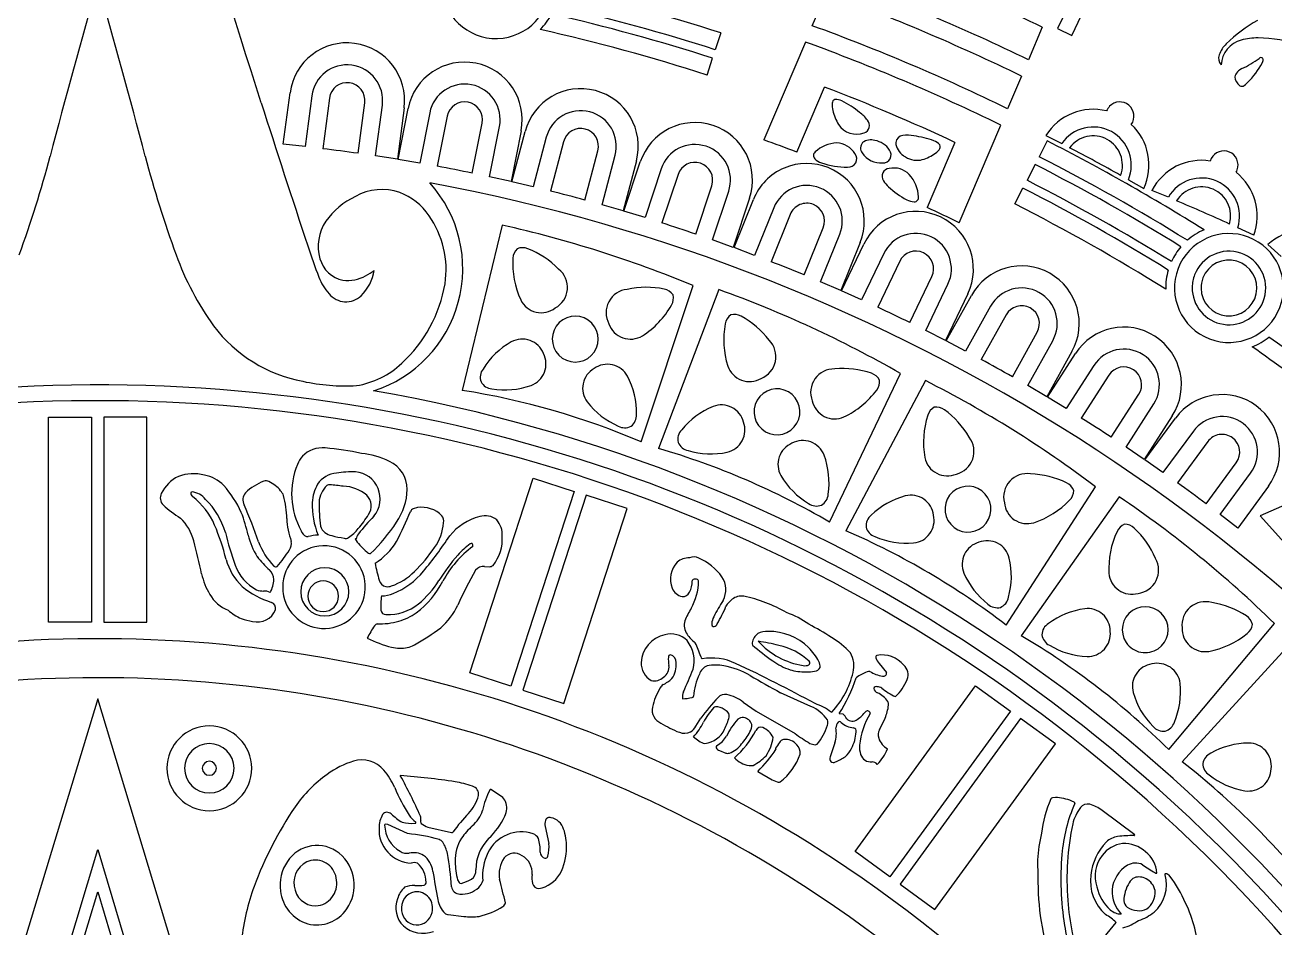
# Model space of a CAD drawing. Header units: metres. Extents: x 0.3 to 22.9, y 0.3 to 22.9.
# Drawn here: x 11.331 to 15.749, y 15.304 to 18.495 of the extents above; entities that cross this region are included whole.
import ezdxf

# ---------------------------------------------------------------- set-up
doc = ezdxf.new("R2010")
doc.units = ezdxf.units.M

msp = doc.modelspace()

# ---------------------------------------------------------------- linework, layer by layer
for p, q in [((14.113292, 18.492097), (14.162263, 18.607304)), ((15.03658, 18.600711), (14.980375, 18.482412)), ((15.030532, 18.457103), (15.08731, 18.576608)), ((14.926069, 18.486869), (14.877099, 18.371664)), ((14.980375, 18.482412), (15.030532, 18.457103)), ((13.789663, 18.466797), (13.770676, 18.407228)), ((14.088802, 18.434484), (13.941878, 18.088839)), ((13.742198, 18.31788), (13.761191, 18.37747)), ((14.852611, 18.314056), (14.80364, 18.19885)), ((12.243457, 18.073165), (12.267446, 18.254731)), ((14.059174, 18.045229), (14.157049, 18.275485)), ((12.344521, 18.244547), (12.320775, 18.064815)), ((12.40684, 18.236314), (12.383219, 18.05753)), ((12.507867, 18.041148), (12.531477, 18.219846)), ((12.570072, 18.032051), (12.593796, 18.211612)), ((12.670872, 18.201429), (12.646897, 18.019966)), ((12.649583, 18.019623), (12.684926, 18.199324)), ((12.76121, 18.184321), (12.726224, 18.006435)), ((12.822889, 18.172191), (12.788088, 17.995243)), ((12.911462, 17.971066), (12.946246, 18.14793)), ((12.972973, 17.958082), (13.007925, 18.135799)), ((13.084209, 18.120796), (13.048887, 17.941196)), ((13.051547, 17.940686), (13.098103, 18.117813)), ((14.632222, 17.79558), (14.779151, 18.141237)), ((12.320775, 18.064815), (12.243457, 18.073165)), ((13.173295, 18.09805), (13.127209, 17.922711)), ((13.23409, 18.08207), (13.188247, 17.907657)), ((14.617276, 18.079973), (14.519403, 17.849723)), ((14.943378, 18.085024), (14.914933, 18.029328)), ((14.939044, 18.104106), (14.994938, 18.0754)), ((12.646897, 18.019966), (12.570072, 18.032051)), ((13.30986, 17.875781), (13.355681, 18.050112)), ((13.370434, 17.85896), (13.416476, 18.034132)), ((12.726224, 18.006435), (12.649583, 18.019623)), ((13.491668, 18.014369), (13.445138, 17.837341)), ((13.447761, 17.836665), (13.505347, 18.010519)), ((13.579149, 17.986074), (13.522144, 17.813975)), ((14.900699, 18.001457), (14.872262, 17.945777)), ((13.048887, 17.941196), (12.972973, 17.958082)), ((13.127209, 17.922711), (13.051547, 17.940686)), ((13.638821, 17.966308), (13.582117, 17.795117)), ((15.230497, 17.94773), (15.285041, 17.916521)), ((13.701489, 17.755669), (13.758165, 17.926778)), ((13.760887, 17.735077), (13.817837, 17.907013)), ((14.829609, 17.862263), (14.858056, 17.917962)), ((15.371803, 17.885692), (15.313698, 17.909625)), ((13.445138, 17.837341), (13.370434, 17.85896)), ((13.89164, 17.882567), (13.834086, 17.70881)), ((13.836661, 17.707971), (13.90505, 17.877866)), ((13.977172, 17.848835), (13.909473, 17.680654)), ((13.522144, 17.813975), (13.447761, 17.836665)), ((14.035485, 17.825361), (13.968144, 17.658069)), ((13.017303, 17.787203), (12.876276, 17.203529)), ((14.084802, 17.611203), (14.152111, 17.778415)), ((15.674082, 17.751432), (15.617125, 17.777967)), ((13.834086, 17.70881), (13.760887, 17.735077)), ((14.142791, 17.586922), (14.210425, 17.754942)), ((14.282546, 17.725911), (14.214196, 17.556111)), ((14.216713, 17.555111), (14.295635, 17.720377)), ((15.723679, 17.718459), (15.770188, 17.676208)), ((13.909473, 17.680654), (13.836661, 17.707971)), ((14.365792, 17.686874), (14.287667, 17.523277)), ((14.422516, 17.659786), (14.344803, 17.497052)), ((14.214196, 17.556111), (14.142791, 17.586922)), ((14.458289, 17.442953), (14.535964, 17.605609)), ((13.508696, 17.021364), (13.692016, 17.573521)), ((13.782633, 17.559602), (13.569564, 16.998206)), ((14.287667, 17.523277), (14.216713, 17.555111)), ((14.514638, 17.41508), (14.592689, 17.578521)), ((14.662845, 17.545018), (14.583968, 17.379845)), ((17.580829, 17.583129), (15.696012, 16.759983)), ((14.586418, 17.378689), (14.675561, 17.538674)), ((14.743475, 17.500832), (14.655232, 17.342463)), ((14.798387, 17.470235), (14.710609, 17.312702)), ((14.583968, 17.379845), (14.514638, 17.41508)), ((14.820474, 17.251584), (14.908209, 17.409042)), ((14.655232, 17.342463), (14.586418, 17.378689)), ((14.874962, 17.220227), (14.963121, 17.378446)), ((15.031035, 17.340604), (14.941942, 17.180709)), ((14.944315, 17.179402), (15.043327, 17.333473)), ((15.108732, 17.291442), (15.010719, 17.138926)), ((14.174166, 16.738213), (14.425244, 17.263041)), ((14.513402, 17.237874), (14.231652, 16.707609)), ((15.161614, 17.257458), (15.064118, 17.105747)), ((14.941942, 17.180709), (14.874962, 17.220227)), ((15.169928, 17.037851), (15.267377, 17.189489)), ((15.010719, 17.138926), (14.944315, 17.179402)), ((15.22234, 17.003135), (15.320259, 17.155505)), ((11.413309, 16.384331), (11.413309, 17.108719)), ((11.413309, 17.108719), (11.565316, 17.108719)), ((11.565316, 17.108719), (11.565316, 16.384331)), ((11.761989, 17.108719), (11.609983, 17.108719)), ((11.609983, 17.108719), (11.609983, 16.384331)), ((11.761989, 16.384331), (11.761989, 17.108719)), ((15.385664, 17.113474), (15.286707, 16.959489)), ((15.288992, 16.958035), (15.397484, 17.105586)), ((15.46012, 17.05953), (15.352723, 16.91347)), ((15.510763, 17.022293), (15.403934, 16.877003)), ((15.286707, 16.959489), (15.22234, 17.003135)), ((15.352723, 16.91347), (15.288992, 16.958035)), ((15.505272, 16.802597), (15.612051, 16.947817)), ((12.903188, 16.204692), (13.127036, 16.893626)), ((13.127036, 16.893626), (13.271603, 16.846653)), ((15.555401, 16.764659), (15.662694, 16.91058)), ((13.271603, 16.846653), (13.047755, 16.157719)), ((13.314084, 16.83285), (13.090236, 16.143917)), ((13.458651, 16.785878), (13.314084, 16.83285)), ((14.7989, 16.373891), (15.113777, 16.863111)), ((15.72533, 16.864525), (15.6169, 16.717057)), ((12.717822, 16.789708), (12.702772, 16.785056)), ((15.198085, 16.827094), (14.852097, 16.336323)), ((13.234802, 16.096944), (13.458651, 16.785878)), ((15.6169, 16.717057), (15.555401, 16.764659)), ((15.696012, 16.759983), (15.954166, 16.473605)), ((12.325165, 16.687513), (12.331288, 16.686977)), ((12.498261, 16.677892), (12.501062, 16.67251)), ((12.955066, 16.580553), (12.972239, 16.580398)), ((11.565316, 16.384331), (11.413309, 16.384331)), ((11.609983, 16.384331), (11.761989, 16.384331)), ((15.373046, 15.934141), (15.746756, 16.380039)), ((15.825885, 16.333739), (15.421115, 15.890202)), ((14.349866, 16.238092), (14.375917, 16.206693)), ((13.047755, 16.157719), (12.903188, 16.204692)), ((13.090236, 16.143917), (13.234802, 16.096944)), ((14.108653, 16.086207), (14.001072, 16.13497)), ((14.264636, 15.573447), (14.69042, 16.159489)), ((14.69042, 16.159489), (14.813396, 16.070142)), ((11.587649, 16.113635), (10.868447, 13.737942)), ((12.306852, 13.737942), (11.587649, 16.113635)), ((13.869187, 16.101564), (13.915368, 16.069469)), ((13.70162, 16.016995), (13.719419, 16.045023)), ((13.915368, 16.069469), (14.052261, 15.990774)), ((14.180128, 16.066745), (14.183339, 16.06762)), ((14.208264, 16.061175), (14.221098, 16.060064)), ((14.350694, 16.00393), (14.370744, 16.045279)), ((14.813396, 16.070142), (14.387611, 15.4841)), ((14.849532, 16.043887), (14.423748, 15.457845)), ((14.972508, 15.95454), (14.849532, 16.043887)), ((13.693271, 15.979558), (13.712539, 15.964747)), ((14.12337, 15.951378), (14.130501, 15.953073)), ((14.193383, 15.958372), (14.176243, 15.907839)), ((14.546723, 15.368498), (14.972508, 15.95454)), ((13.785484, 15.930516), (13.807331, 15.921723)), ((13.889812, 15.877423), (13.904483, 15.878275)), ((14.342355, 15.881885), (14.343983, 15.881973)), ((13.920472, 15.856362), (13.972039, 15.827219)), ((13.972039, 15.827219), (13.989653, 15.819479)), ((13.014952, 15.768319), (12.977309, 15.792669)), ((14.972596, 15.76461), (14.961773, 15.763575)), ((15.04085, 15.74327), (15.040714, 15.745306)), ((15.253718, 15.633317), (15.137651, 15.718179)), ((12.612887, 15.669313), (12.605083, 15.670152)), ((12.682354, 15.636937), (12.612887, 15.669313)), ((12.755061, 15.65994), (12.838005, 15.640979)), ((13.169389, 15.662179), (13.182494, 15.601922)), ((10.993122, 13.600272), (11.587649, 15.580556)), ((11.587649, 15.580556), (12.182177, 13.600272)), ((14.387611, 15.4841), (14.264636, 15.573447)), ((14.909217, 15.544729), (14.911832, 15.425288)), ((12.859817, 15.473353), (12.86506, 15.464012)), ((11.040106, 13.610083), (11.587649, 15.431813)), ((11.587649, 15.431813), (12.135193, 13.610083)), ((14.423748, 15.457845), (14.546723, 15.368498)), ((12.826881, 15.351106), (12.881706, 15.344678)), ((15.144654, 15.270812), (15.18723, 15.323477))]:
    msp.add_line(p, q)
for centre, radius, start, end in [((-1547.612297, 516.988234), 1636.481083, -17.754303, -17.678401), ((-586.507674, -171.833524), 628.116434, 17.612425, 17.785909), ((11.57775, 11.579237), 8.619881, 34.655281, 72.474625), ((11.586336, 11.595594), 8.539194, 45.018849, 72.496182), ((11.621128, 11.664412), 7.580802, 64.15348, 69.824681), ((39.178023, 10.760242), 28.694745, 164.052347, 165.322767), ((-16.002725, 10.760242), 28.694745, 14.677233, 15.947653), ((12.99578, 18.639287), 0.192413, -88.5, 1.5), ((11.622738, 11.669464), 7.450527, 64.100366, 69.870812), ((12.99578, 18.639287), 0.192413, -178.5, -88.5), ((11.631553, 11.727092), 7.076797, 72.244501, 77.038085), ((11.621798, 11.667478), 7.390206, 64.076231, 69.893818), ((11.63283, 11.732205), 7.009017, 72.241013, 77.030932), ((12.995756, 18.63926), 0.223676, -45.890848, -28.267027), ((11.628722, 11.714764), 6.995647, 72.252183, 77.081027), ((15.988735, 17.998163), 0.595409, 120.512848, 133.789013), ((11.625187, 11.704875), 6.943599, 72.248658, 77.302287), ((11.620798, 11.665172), 7.267698, 64.027246, 69.942984), ((12.469159, 18.22808), 0.203466, 82.473505, 172.473505), ((12.469159, 18.22808), 0.203466, -7.526495, 82.473505), ((11.623202, 11.670866), 7.199008, 63.999011, 69.971245), ((15.642596, 18.357125), 0.096759, 132.917265, 160.919957), ((15.652574, 18.349406), 0.094381, 104.205805, 177.081109), ((15.686931, 18.236952), 0.211904, 89.467924, 105.749583), ((15.676042, 17.883711), 0.565282, 73.112417, 88.696783), ((15.584795, 18.377716), 0.035407, 161.835082, -138.406133), ((15.699453, 18.369868), 0.009405, 48.635941, 136.609276), ((12.469159, 18.22808), 0.125721, 82.473505, 172.473505), ((12.469159, 18.22808), 0.125721, -7.526495, 82.473505), ((12.884567, 18.16006), 0.203466, 78.873505, 168.873505), ((12.884567, 18.16006), 0.203466, -11.126495, 78.873505), ((15.648218, 18.300499), 0.043126, 111.953917, 166.02734), ((15.468885, 18.68522), 0.381406, -64.664664, -54.083691), ((15.454303, 18.49397), 0.282756, -45.815546, -27.905091), ((15.689718, 18.370762), 0.017101, -32.244973, 21.129458), ((12.469159, 18.22808), 0.06286, 82.473505, 172.473505), ((12.469159, 18.22808), 0.06286, -7.526495, 82.473505), ((15.648763, 18.315641), 0.042658, -173.635805, -123.806344), ((15.606974, 18.328754), 0.058149, -59.961869, -40.219328), ((12.884567, 18.16006), 0.125721, 78.873505, 168.873505), ((12.884567, 18.16006), 0.125721, -11.126495, 78.873505), ((13.294885, 18.066091), 0.203466, 75.273505, 165.273505), ((13.294885, 18.066091), 0.203466, -14.726495, 75.273505), ((11.620135, 11.664248), 7.081269, 64.960113, 69.00681), ((15.632682, 18.292505), 0.014495, -121.869805, -76.434466), ((50.573916, 30.440511), 40.305401, -162.349932, -161.59347), ((12.884567, 18.16006), 0.06286, 78.873505, 168.873505), ((12.884567, 18.16006), 0.06286, -11.126495, 78.873505), ((14.25802, 18.211627), 0.074399, 175.204402, -165.310183), ((14.19828, 18.218144), 0.014402, 110.313212, -178.820103), ((14.195505, 18.18427), 0.047433, 61.802788, 92.688635), ((14.089887, 17.960917), 0.294448, 49.724649, 64.226513), ((15.199411, 18.173391), 0.048926, 136.036304, 159.079443), ((15.200318, 18.172768), 0.050011, 50.212877, 136.24353), ((15.200318, 18.172768), 0.050011, -35.817776, 50.212877), ((13.294885, 18.066091), 0.125721, 75.273505, 165.273505), ((13.294885, 18.066091), 0.125721, -14.726495, 75.273505), ((14.359952, 18.233372), 0.178579, -166.855215, -149.60933), ((14.210723, 18.086497), 0.121023, 36.367566, 54.943473), ((14.28743, 18.139508), 0.027963, -70.218378, 42.111636), ((15.106181, 17.999504), 0.197171, 76.051007, 147.959909), ((13.294885, 18.066091), 0.06286, 75.273505, 165.273505), ((13.294885, 18.066091), 0.06286, -14.726495, 75.273505), ((13.698493, 17.946543), 0.203466, 71.673505, 161.673505), ((13.698493, 17.946543), 0.203466, -18.326495, 71.673505), ((14.270921, 18.187633), 0.07884, -145.545808, -70.764959), ((15.10618, 17.999502), 0.134667, 61.542967, 145.695415), ((15.10618, 17.999502), 0.134667, -22.60948, 61.542967), ((15.106163, 17.999499), 0.197187, -24.885646, 46.910018), ((13.698493, 17.946543), 0.125721, 71.673505, 161.673505), ((11.61933, 11.662287), 6.833359, 69.080923, 70.130206), ((14.202652, 17.962972), 0.1148, 91.519747, 133.770195), ((14.195978, 17.997208), 0.080605, 32.100721, 87.418865), ((14.311917, 18.059704), 0.028131, 137.16916, -142.736581), ((14.320728, 18.040565), 0.048279, 73.293775, 127.576408), ((14.319789, 18.008012), 0.080176, 33.706885, 79.349702), ((14.435917, 18.075887), 0.02804, 94.423974, 172.586178), ((14.4703, 18.085037), 0.062434, -174.917626, -123.32345), ((14.448925, 17.991958), 0.11291, 78.237376, 97.721419), ((14.440415, 17.818474), 0.285767, 68.883443, 83.666095), ((14.527407, 18.038493), 0.049218, 40.974961, 71.077971), ((14.55038, 18.064446), 0.015531, -42.057818, 24.017197), ((11.690575, 11.697677), 7.16791, 57.915957, 63.012198), ((15.106167, 17.999533), 0.1034, 61.542406, 143.637435), ((15.106167, 17.999533), 0.1034, -20.552624, 61.542406), ((7.749662, 18.992644), 3.793935, -20.197763, -14.687048), ((15.425637, 18.992644), 3.793935, -165.312952, -159.802237), ((11.599889, 11.61481), 6.490166, 81.957902, 83.067793), ((13.698493, 17.946543), 0.125721, -18.326495, 71.673505), ((14.134067, 18.033327), 0.016573, 130.801791, -137.160554), ((14.241605, 18.021601), 0.029212, -29.044855, 39.146787), ((14.356296, 18.087014), 0.080151, -146.409824, -85.789976), ((14.363128, 18.035788), 0.028724, -91.891244, 35.591089), ((14.483736, 18.093978), 0.077544, -127.994337, -81.000391), ((14.456404, 18.174469), 0.161961, -75.897595, -57.486402), ((14.508096, 18.096919), 0.068808, -59.074806, -38.545707), ((11.693007, 11.700694), 7.101579, 58.164168, 63.019219), ((11.690575, 11.697677), 7.182911, 60.725431, 62.359381), ((15.568044, 17.999896), 0.050011, 77.623072, 163.653725), ((15.568044, 17.999896), 0.050011, -8.407581, 77.623072), ((11.601762, 11.614421), 6.490166, 78.357902, 79.467793), ((13.698493, 17.946543), 0.06286, 71.673505, 161.673505), ((13.698493, 17.946543), 0.06286, -18.326495, 71.673505), ((14.093798, 17.801888), 0.203466, 68.073505, 158.073505), ((14.163913, 18.065186), 0.060199, -134.239484, -107.243297), ((14.233192, 18.251222), 0.258644, -109.685045, -88.951556), ((14.093798, 17.801888), 0.203466, -21.926495, 68.073505), ((14.241605, 18.021601), 0.029212, -97.236497, -29.044855), ((14.387717, 17.959948), 0.027846, 95.354846, -145.948694), ((14.400903, 17.910497), 0.078774, 45.317547, 101.558853), ((11.690329, 11.694748), 7.076797, 58.228483, 63.022067), ((15.488956, 17.819251), 0.197187, 80.925931, 152.721595), ((15.569091, 17.999562), 0.048926, -31.243494, -8.200355), ((14.451488, 18.000509), 0.103415, -147.112974, -131.398679), ((14.362975, 17.881823), 0.126015, 2.555064, 42.222197), ((11.69302, 11.699279), 7.009017, 58.235636, 63.025555), ((15.488948, 17.819267), 0.134667, 66.292982, 150.445429), ((15.488948, 17.819267), 0.134667, -17.859466, 66.292982), ((15.488948, 17.819269), 0.197171, -20.12396, 51.784942), ((12.592742, 17.715877), 0.196987, 71.506665, 118.624213), ((12.424746, 17.633459), 0.453353, -72.247779, 41.925294), ((12.575958, 17.695544), 0.221796, 34.384605, 69.060126), ((11.58756, 11.591234), 6.452921, 35.500559, 79.513209), ((11.603607, 11.613917), 6.490166, 74.757902, 75.867793), ((14.093798, 17.801888), 0.125721, 68.073505, 158.073505), ((14.093798, 17.801888), 0.125721, -21.926495, 68.073505), ((14.576097, 18.125584), 0.279848, -133.602559, -117.481128), ((11.683664, 11.683998), 6.995647, 58.18554, 63.014384), ((15.48898, 17.819275), 0.1034, 66.293543, 148.388573), ((15.48898, 17.819275), 0.1034, -15.801486, 66.293543), ((12.61588, 17.64351), 0.271973, 115.597903, 144.661375), ((14.093798, 17.801888), 0.06286, 68.073505, 158.073505), ((14.093798, 17.801888), 0.06286, -21.926495, 68.073505), ((14.476098, 17.928186), 0.058627, -119.802397, -92.302578), ((14.473283, 17.885325), 0.015725, -88.32486, 7.732944), ((11.61933, 11.662287), 6.833359, 63.838087, 64.887349), ((11.679215, 11.674485), 6.943599, 57.96428, 63.01791), ((12.607094, 11.256167), 7.182911, 65.476568, 67.110518), ((12.483625, 17.629067), 0.335549, -8.384286, 34.848434), ((14.47924, 17.632698), 0.203466, 64.473505, 154.473505), ((14.47924, 17.632698), 0.203466, -25.526495, 64.473505), ((12.524342, 17.712874), 0.157222, 145.986791, -163.721343), ((12.148437, 13.871652), 4.010794, 67.365187, 77.488714), ((11.605417, 11.613297), 6.490166, 71.157902, 72.267793), ((15.592371, 17.554562), 0.236002, 113.596607, 130.532407), ((15.857874, 17.574), 0.197171, 60.981626, 132.890528), ((14.47924, 17.632698), 0.125721, 64.473505, 154.473505), ((14.47924, 17.632698), 0.125721, -25.526495, 64.473505), ((15.586065, 17.565251), 0.192413, 69, 159), ((15.586065, 17.565251), 0.192413, -21, 69), ((12.812502, 18.020935), 1.006044, -160.356993, -144.115599), ((14.482717, 18.407771), 2.2613, -162.127846, -159.173025), ((13.103343, 17.668808), 0.048087, 132.839499, 178.01527), ((13.089073, 17.659652), 0.048087, 67.356364, 112.532135), ((12.99253, 17.410815), 0.314983, 44.568937, 68.57526), ((14.47924, 17.632698), 0.06286, 64.473505, 154.473505), ((14.47924, 17.632698), 0.06286, -25.526495, 64.473505), ((15.586084, 17.565271), 0.223677, 139.303722, 155.370753), ((15.586094, 17.565289), 0.129917, 71.264074, 159.020406), ((15.586094, 17.565289), 0.129917, -16.492258, 71.264074), ((12.475702, 17.696834), 0.106051, -164.673353, -101.480348), ((13.367769, 17.652487), 0.313002, 176.705792, -155.586254), ((13.165525, 17.567175), 0.082621, -61.428394, 51.528243), ((11.607185, 11.612565), 6.490166, 67.557902, 68.667793), ((14.853298, 17.439639), 0.203466, 60.873505, 150.873505), ((15.586063, 17.565214), 0.223676, 163.533595, -178.842584), ((15.586065, 17.565251), 0.192413, 159, -111), ((15.586092, 17.565295), 0.098658, 73.506014, 159.016354), ((15.586092, 17.565295), 0.098658, -12.004326, 73.506014), ((12.542801, 17.670104), 0.185867, -159.09115, -137.683419), ((12.472346, 17.717802), 0.126152, -98.089544, -60.30808), ((12.404976, 17.652375), 0.161806, -45.193906, -8.89007), ((12.434532, 17.798396), 0.215011, -62.192928, -52.695743), ((14.853298, 17.439639), 0.203466, -29.126495, 60.873505), ((15.586026, 17.565211), 0.129882, 158.97762, 178.833971), ((15.586069, 17.565226), 0.098661, 158.974066, -179.506606), ((12.465629, 17.594185), 0.077805, -140.765422, -46.685714), ((12.324256, 17.666182), 0.498809, -47.360167, -9.93296), ((13.46719, 17.478056), 0.082621, 95.554991, -151.488371), ((13.527443, 17.252789), 0.314983, 78.507974, 102.514298), ((13.581622, 17.514141), 0.048087, 34.5511, 79.726871), ((13.574619, 17.529582), 0.048087, -30.932035, 14.243736), ((12.42987, 13.783824), 4.010794, 60.165187, 70.288714), ((14.853298, 17.439639), 0.125721, 60.873505, 150.873505), ((14.853298, 17.439639), 0.125721, -29.126495, 60.873505), ((15.586071, 17.565239), 0.129926, 178.846624, -98.810786), ((15.586072, 17.565231), 0.098664, -179.503659, -95.734575), ((15.586072, 17.565231), 0.098664, -95.734575, -11.965491), ((13.155561, 17.558912), 0.081131, -153.818659, -52.420643), ((13.343774, 17.659576), 0.313002, -57.330512, -29.622557), ((11.608902, 11.611723), 6.490166, 63.957902, 65.067793), ((14.853298, 17.439639), 0.06286, 60.873505, 150.873505), ((15.586065, 17.565251), 0.192413, -111, -21), ((15.586071, 17.565239), 0.129926, -98.810786, -16.468197), ((13.275599, 17.384648), 0.081147, 55.644203, 145.644203), ((13.275599, 17.384648), 0.081147, -34.355797, 55.644203), ((13.853155, 17.431357), 0.048087, 125.639499, 170.81527), ((13.83785, 17.424061), 0.048087, 60.156364, 105.332135), ((13.710881, 17.189287), 0.314983, 37.368937, 61.37526), ((14.853298, 17.439639), 0.06286, -29.126495, 60.873505), ((12.406745, 17.73865), 0.511919, -143.093933, -100.57476), ((13.275599, 17.384648), 0.081147, 145.644203, -124.355797), ((13.471064, 17.465705), 0.081131, -160.496123, -59.098107), ((14.113451, 17.382023), 0.313002, 169.505792, -162.786254), ((15.214495, 17.223474), 0.203466, 57.273505, 147.273505), ((13.184402, 17.134484), 0.275623, 119.286138, 148.431717), ((13.088167, 17.304269), 0.080468, 21.391268, 118.658847), ((13.902109, 17.322731), 0.082621, -68.628394, 44.328243), ((15.214495, 17.223474), 0.203466, -32.726495, 57.273505), ((15.586032, 17.565235), 0.223676, -68.390848, -50.767027), ((11.673167, 11.690976), 6.995647, 49.752183, 54.581027), ((13.091653, 17.296583), 0.080468, -69.864011, 27.403567), ((13.275599, 17.384648), 0.081147, -124.355797, -34.355797), ((15.214495, 17.223474), 0.125721, 57.273505, 147.273505), ((15.214495, 17.223474), 0.125721, -32.726495, 57.273505), ((11.666117, 11.683193), 6.943599, 49.748658, 54.802287), ((12.456966, 17.513982), 0.297, -81.225428, -46.304192), ((12.987064, 17.249975), 0.047282, 142.471599, -159.804341), ((13.382157, 17.210761), 0.080468, 119.679667, -143.052754), ((13.389261, 17.215319), 0.080468, 28.424388, 125.691966), ((13.891188, 17.315783), 0.081131, -161.018659, -59.620643), ((14.190226, 17.196507), 0.082621, 88.354991, -158.688371), ((14.221771, 16.965464), 0.314983, 71.307974, 95.314298), ((11.610564, 11.610775), 6.490166, 60.357902, 61.467793), ((15.214495, 17.223474), 0.06286, 57.273505, 147.273505), ((15.214495, 17.223474), 0.06286, -32.726495, 57.273505), ((12.461911, 17.916295), 0.697007, -102.35295, -86.680346), ((12.984202, 17.256284), 0.047282, -151.400823, -93.676764), ((13.216211, 17.125087), 0.275623, -1.348483, 27.797096), ((14.308278, 17.217965), 0.048087, 27.3511, 72.526871), ((14.303265, 17.234162), 0.048087, -38.132035, 7.043736), ((12.698075, 13.661415), 4.010794, 52.965187, 63.088714), ((11.591638, 11.601925), 5.620805, 50.453952, 92.996554), ((11.597966, 11.618092), 5.666378, 56.076178, 80.194489), ((12.452847, 14.544658), 2.692376, 66.910872, 80.951541), ((13.02731, 17.480833), 0.275623, -99.636882, -70.491303), ((13.988438, 17.127848), 0.081147, 48.444203, 138.444203), ((13.988438, 17.127848), 0.081147, -41.555797, 48.444203), ((14.090534, 17.392064), 0.313002, -64.530512, -36.822557), ((15.561407, 16.985055), 0.203466, 53.673505, 143.673505), ((11.59042, 11.599219), 5.567899, 50.461559, 94.448278), ((13.536296, 17.330466), 0.275623, -142.425463, -113.279883), ((13.866607, 16.891087), 0.275623, 112.086138, 141.231717), ((13.79241, 17.071595), 0.080468, 14.191268, 111.458847), ((13.988438, 17.127848), 0.081147, 138.444203, -131.555797), ((14.192521, 17.183768), 0.081131, -167.696123, -66.298107), ((14.567295, 17.101801), 0.048087, 118.439499, 163.61527), ((14.551196, 17.096482), 0.048087, 52.956364, 98.132135), ((15.561407, 16.985055), 0.203466, -36.326495, 53.673505), ((13.444628, 17.114799), 0.047282, -53.112424, 4.611635), ((14.819355, 17.020233), 0.313002, 162.305792, -169.986254), ((14.395803, 16.879472), 0.314983, 30.168937, 54.17526), ((11.612163, 11.609725), 6.490166, 56.757902, 57.867793), ((15.561407, 16.985055), 0.125721, 53.673505, 143.673505), ((13.450459, 17.118541), 0.047282, -119.240002, -61.515942), ((13.6853, 17.0304), 0.047282, 135.271599, -167.004341), ((13.794906, 17.063532), 0.080468, -77.064011, 20.203567), ((13.988438, 17.127848), 0.081147, -131.555797, -41.555797), ((15.561407, 16.985055), 0.125721, -36.326495, 53.673505), ((13.683251, 17.037018), 0.047282, -158.600823, -100.876764), ((14.072363, 16.941977), 0.080468, 112.479667, -150.252754), ((14.079981, 16.945609), 0.080468, 21.224388, 118.491966), ((14.602248, 16.987897), 0.082621, -75.828394, 37.128243), ((15.561407, 16.985055), 0.06286, 53.673505, 143.673505), ((15.561407, 16.985055), 0.06286, -36.326495, 53.673505), ((12.386935, 16.904823), 0.100613, 138.998096, 158.342639), ((12.382045, 16.90043), 0.100017, 84.418095, 135.2585), ((12.321456, 16.114782), 0.887979, 77.103855, 85.458148), ((12.489815, 16.686727), 0.295147, 64.072214, 84.200371), ((12.816229, 14.41337), 2.692376, 59.710872, 73.751541), ((13.754163, 17.254393), 0.275623, -106.836882, -77.691303), ((13.896987, 16.877777), 0.275623, -8.548483, 20.597096), ((14.590542, 16.982372), 0.081131, -168.218659, -66.820643), ((12.548963, 16.838536), 0.275673, 157.96652, -151.510997), ((12.572536, 16.853181), 0.109291, 0.269174, 64.918815), ((11.929859, 16.781215), 0.130977, 115.820399, 153.664085), ((11.924624, 16.768961), 0.140089, 73.394436, 111.706422), ((11.945767, 16.78208), 0.122591, 44.244089, 81.135381), ((12.235846, 16.713243), 0.179558, 109.80685, 134.4559), ((12.182587, 16.861103), 0.022399, 62.394234, 109.791842), ((12.145518, 16.777618), 0.113707, 38.823968, 65.336743), ((12.437845, 16.823113), 0.087917, 93.782997, 146.615931), ((12.489457, 16.579687), 0.336091, 88.400904, 99.83573), ((12.490332, 16.820243), 0.095783, -40.055938, 84.90661), ((14.240289, 17.04142), 0.275623, -149.625463, -120.479883), ((14.872273, 16.826557), 0.082621, 81.154991, -165.888371), ((14.874612, 16.593383), 0.314983, 64.107974, 88.114298), ((14.992084, 16.833051), 0.048087, 20.1511, 65.326871), ((11.613693, 11.608576), 6.490166, 53.157902, 54.267793), ((11.846293, 16.823483), 0.037342, 154.903364, -137.729328), ((11.934745, 16.841342), 0.017696, 176.190349, -130.29021), ((11.920571, 16.840891), 0.003845, 81.679499, 154.962294), ((11.912375, 16.771675), 0.073543, 39.416044, 83.164556), ((11.733984, 16.607191), 0.396967, 24.484857, 40.997913), ((12.137589, 16.81682), 0.03689, 138.194839, -151.020544), ((12.194548, 16.812895), 0.053492, 20.320184, 42.312626), ((12.495683, 16.798547), 0.150156, 150.936642, 176.523759), ((12.456564, 16.803772), 0.086419, 132.684606, 177.256931), ((12.406382, 16.853027), 0.016564, 83.767642, 120.502592), ((12.391899, 16.490236), 0.379606, 80.332101, 87.541753), ((12.453508, 16.734079), 0.130389, 49.04448, 89.059446), ((12.501236, 16.794837), 0.053354, -34.299043, 44.980983), ((12.467334, 16.859567), 0.214572, -34.61586, -1.56836), ((14.122314, 16.838942), 0.047282, -60.312424, -2.588365), ((14.461939, 16.75249), 0.080468, 6.991268, 104.258847), ((14.663471, 16.783731), 0.081147, 131.244203, -138.755797), ((14.663471, 16.783731), 0.081147, 41.244203, 131.244203), ((14.663471, 16.783731), 0.081147, -48.755797, 41.244203), ((14.989141, 16.849748), 0.048087, -45.332035, -0.156264), ((12.076959, 17.080723), 0.38268, -132.451979, -120.880667), ((11.75839, 16.61959), 0.265641, 23.98658, 51.625064), ((11.767886, 16.618938), 0.283367, 16.947936, 44.732403), ((10.422306, 16.068743), 1.834592, 19.078688, 23.454444), ((11.875507, 16.737969), 0.38086, 1.862584, 14.211458), ((12.645875, 16.801822), 0.300129, 178.887041, -158.588972), ((13.04645, 16.80589), 0.676209, 179.829023, -173.006346), ((12.731099, 16.685323), 0.105226, 45.682833, 97.248634), ((14.128568, 16.841924), 0.047282, -126.440002, -68.715942), ((14.512926, 16.564106), 0.275623, 104.886138, 134.031717), ((14.872954, 16.813631), 0.081131, -174.896123, -73.498107), ((14.797876, 17.033067), 0.313002, -71.730512, -44.022557), ((12.948824, 13.506357), 4.010794, 45.765187, 55.888714), ((11.760729, 16.629383), 0.171649, 14.104563, 45.729413), ((11.60359, 16.57902), 0.528075, 12.343426, 21.401495), ((12.514979, 16.75935), 0.25897, -178.007844, -159.738448), ((12.153682, 17.012489), 0.463398, -39.971039, -32.314579), ((13.029047, 16.29737), 0.655236, 135.257684, 142.516788), ((11.442391, 17.294509), 1.354265, -27.479117, -22.53002), ((12.712978, 16.765358), 0.022185, 117.389072, 152.509424), ((12.778283, 16.741627), 0.03246, -10.432139, 35.79047), ((12.988628, 16.561215), 0.202657, 104.51339, 140.733119), ((12.9576, 16.698046), 0.062562, 49.546347, 108.411109), ((12.936346, 16.69268), 0.081431, -3.242032, 40.579669), ((14.350509, 16.725044), 0.047282, 128.071599, -174.204341), ((14.463404, 16.744178), 0.080468, -84.264011, 13.003567), ((11.198806, 16.392974), 0.869265, 14.191352, 22.639344), ((13.113969, 16.963421), 1.106461, -166.309139, -160.051359), ((12.339064, 16.719194), 0.034596, -159.437615, -113.687616), ((12.422751, 16.739573), 0.050109, -161.356896, -98.389261), ((12.395651, 16.804557), 0.144438, -56.888039, -38.419077), ((12.11312, 17.083285), 0.633402, -46.139237, -33.068464), ((12.637653, 16.749411), 0.173093, -35.742719, -4.526669), ((13.160291, 14.237574), 2.692376, 52.510872, 66.551541), ((14.349307, 16.731867), 0.047282, -165.800823, -108.076764), ((14.663471, 16.783731), 0.081147, -138.755797, -48.755797), ((15.474348, 16.572823), 0.313002, 155.105792, -177.186254), ((15.234499, 16.68534), 0.048087, 111.239499, 156.41527), ((15.21786, 16.682079), 0.048087, 45.756364, 90.932135), ((15.036494, 16.486257), 0.314983, 22.968937, 46.97526), ((9.65222, 16.063649), 2.354714, 12.033923, 14.952598), ((12.354561, 16.746313), 0.241316, -166.97031, -147.252883), ((12.392531, 16.758406), 0.252957, -159.158846, -136.017291), ((12.235782, 16.662052), 0.037043, -36.812571, 11.863674), ((12.384852, 16.450026), 0.24293, 94.341962, 102.738031), ((12.623068, 17.569333), 0.903512, -103.285329, -100.485554), ((12.463582, 16.700233), 0.019947, -104.347095, -56.630526), ((12.499735, 16.677376), 0.001562, 91.457191, 160.705292), ((12.499735, 16.677376), 0.001562, 22.209089, 91.457191), ((12.696983, 16.820979), 0.245821, -142.844977, -130.063656), ((12.538358, 16.672532), 0.037573, 141.15118, 171.684163), ((12.449601, 16.785494), 0.226201, -58.450313, -30.815605), ((11.677672, 17.445855), 1.379836, -39.708979, -33.240909), ((13.086213, 16.417166), 0.304388, 126.718535, 137.95689), ((12.908281, 16.65624), 0.006376, 63.198166, 129.5187), ((12.901356, 16.653829), 0.012716, -9.307769, 39.580703), ((12.866767, 16.679173), 0.151142, -38.549828, 3.376467), ((14.446903, 16.938641), 0.275623, -114.036882, -84.891303), ((14.723438, 16.588807), 0.080468, 105.279667, -157.452754), ((14.731452, 16.591455), 0.080468, 14.024388, 111.291966), ((12.429674, 16.830105), 0.351087, -142.376737, -131.983615), ((11.855568, 16.897047), 0.483882, -40.797253, -32.108005), ((12.387522, 16.508265), 0.145975, 91.478741, -179.984191), ((12.387522, 16.508265), 0.145975, 2.941673, 91.478741), ((12.551278, 16.642184), 0.015616, -143.27138, -87.319209), ((12.350727, 16.932905), 0.513503, -46.056229, -33.658622), ((13.458117, 16.108343), 0.787642, 139.391171, 147.548019), ((13.127927, 16.358804), 0.362817, 126.14938, 152.041332), ((13.678027, 16.547455), 0.064303, 88.40096, 130.936869), ((13.695007, 16.578803), 0.036263, 60.991602, 114.756343), ((12.243391, 16.661399), 0.20929, -164.674763, -133.893831), ((12.22279, 16.638192), 0.157801, -160.655468, -117.864732), ((12.154795, 16.530123), 0.055892, 5.190865, 44.257158), ((12.21708, 16.587217), 0.007944, -145.715487, -52.833004), ((12.390282, 16.491574), 0.085127, 90, 180), ((12.390282, 16.491574), 0.085127, 0, 90), ((13.197679, 16.715791), 0.641633, -168.942431, -163.396672), ((14.089343, 15.896176), 1.345696, 150.057495, 155.937332), ((12.949791, 16.547586), 0.033386, 80.909213, 142.620726), ((12.972531, 16.599554), 0.019158, -90.874645, -49.516302), ((13.699424, 16.536055), 0.087369, 136.647794, -158.610928), ((13.629591, 16.423866), 0.204274, 36.30146, 66.025888), ((14.541399, 16.547094), 0.275623, -15.748483, 13.397096), ((15.254901, 16.567953), 0.082621, -83.028394, 29.928243), ((12.206138, 16.612477), 0.257541, -167.009709, -149.694394), ((12.113853, 16.537941), 0.096644, -30.526445, -1.636886), ((12.38474, 16.475985), 0.054277, 90, -180), ((12.38474, 16.475985), 0.054277, 0, 90), ((12.614101, 16.541382), 0.032553, -164.071674, -104.440597), ((12.556879, 16.711963), 0.211417, -70.729503, -44.730931), ((12.531285, 16.735513), 0.269325, -68.044633, -39.474421), ((12.523439, 16.67184), 0.317956, -53.246629, -26.714343), ((12.474074, 16.736979), 0.380064, -49.354409, -32.81969), ((13.608637, 16.528526), 0.080638, -28.265241, 1.028363), ((13.513879, 16.530683), 0.197287, -29.674717, -0.238055), ((13.694967, 16.529748), 0.005708, 113.629266, 177.742282), ((13.700164, 16.518967), 0.017674, 64.676439, 115.055613), ((13.705343, 16.529625), 0.005826, 2.338855, 65.881794), ((13.726648, 16.500069), 0.081036, -28.490358, 33.505544), ((14.902504, 16.666419), 0.275623, -156.825463, -127.679883), ((15.242595, 16.563938), 0.081131, -175.418659, -74.020643), ((12.099014, 16.550823), 0.133947, -149.340352, -112.034752), ((12.298067, 16.754654), 0.315413, -129.301172, -107.761945), ((12.172157, 16.558248), 0.063891, -111.215619, -88.139211), ((12.176591, 16.454151), 0.040309, 59.414368, 93.356683), ((12.387194, 16.508088), 0.145646, 179.946324, -168.023443), ((12.390282, 16.491574), 0.085127, 180, -90), ((12.390282, 16.491574), 0.085127, -90, 0), ((12.387516, 16.508202), 0.145985, -82.519898, 2.966188), ((12.594015, 16.567004), 0.089713, -91.753663, -64.963669), ((12.611509, 16.550354), 0.040872, -97.769727, -68.252281), ((13.665371, 16.524638), 0.051529, -156.622112, -103.576974), ((13.655078, 16.501476), 0.026987, -93.832241, -24.37178), ((12.193637, 16.432964), 0.022838, -11.940111, 68.935414), ((12.387516, 16.508202), 0.145985, -168.005985, -82.519898), ((12.38474, 16.475985), 0.054277, -180, -90), ((12.38474, 16.475985), 0.054277, -90, 0), ((12.744819, 16.444786), 0.15696, 168.032545, -173.349371), ((12.613452, 16.585749), 0.17468, -92.257401, -51.731801), ((12.621436, 16.561103), 0.265903, -47.818552, -25.921851), ((14.571393, 15.983473), 0.909267, 148.289092, 152.479493), ((13.278062, 16.663539), 0.575284, -29.739975, -22.814576), ((13.880769, 16.399414), 0.083258, 127.455269, 150.452755), ((13.863799, 16.419747), 0.056807, 82.740381, 126.339471), ((13.770138, 15.987151), 0.499239, 59.632998, 78.346841), ((14.76666, 16.482498), 0.047282, -133.640002, -75.915942), ((14.760081, 16.480324), 0.047282, -67.512424, -9.788365), ((15.290052, 16.357723), 0.081147, 34.044203, 124.044203), ((15.502574, 16.374042), 0.082621, 73.954991, -173.088371), ((15.475671, 16.142413), 0.314983, 56.907974, 80.914298), ((12.16872, 16.561567), 0.180527, -131.643402, -114.16698), ((12.248284, 16.942799), 0.567098, -105.701414, -101.501054), ((12.152045, 16.453889), 0.068889, -104.143659, -21.859511), ((12.606093, 16.428477), 0.01728, -173.79034, -88.411723), ((12.593918, 16.59065), 0.21088, -74.085574, -55.390114), ((13.917251, 16.285654), 0.274807, 147.573385, 157.895261), ((13.829448, 16.371167), 0.072143, 153.270918, 173.5587), ((13.917009, 16.117207), 0.318664, 54.654019, 70.663991), ((15.113168, 16.158698), 0.275623, 97.686138, 126.831717), ((15.086193, 16.351987), 0.080468, -0.208732, 97.058847), ((15.290052, 16.357723), 0.081147, 124.044203, -145.955797), ((15.290052, 16.357723), 0.081147, -55.955797, 34.044203), ((15.622255, 16.365468), 0.048087, 12.9511, 58.126871), ((12.83021, 16.185823), 0.322473, 144.87746, 153.894508), ((12.578773, 16.363912), 0.014393, 104.226699, 148.879167), ((12.578267, 16.652616), 0.274769, -90.632175, -74.490252), ((12.195045, 17.20207), 1.033542, -60.312825, -54.175272), ((13.71554, 16.374006), 0.055, 164.109642, -144.247124), ((13.766313, 16.37733), 0.008768, 167.280553, -84.677137), ((13.761324, 16.385427), 0.0178, -70.976929, -24.094957), ((13.95452, 16.270789), 0.08103, 87.714134, 114.70422), ((13.959788, 16.151805), 0.19996, 45.444532, 90.583519), ((13.386233, 15.059836), 1.498893, 57.963351, 61.503592), ((14.972202, 16.338723), 0.047282, 120.871599, 178.595659), ((15.086605, 16.343557), 0.080468, -91.464011, 5.803567), ((15.50163, 16.361132), 0.081131, 177.903877, -80.698107), ((15.621427, 16.382402), 0.048087, -52.532035, -7.356264), ((11.589252, 11.595673), 4.730166, 55.987007, 95.894363), ((12.756465, 16.775756), 0.497312, -115.721367, -105.151608), ((12.660344, 16.386848), 0.094879, -93.121549, -60.598997), ((13.614084, 16.236287), 0.105579, 102.039663, 177.176617), ((13.614131, 16.261595), 0.081012, 45.303785, 105.808615), ((13.776879, 16.413488), 0.127904, -145.948465, -127.22454), ((13.578208, 16.247041), 0.117623, -14.366793, 37.830574), ((13.392357, 16.161045), 0.34208, 17.243453, 26.119027), ((13.909813, 16.308094), 0.009432, 160.303565, -149.55416), ((13.953942, 16.302152), 0.053788, 128.232765, 170.236828), ((14.565289, 17.079577), 1.021254, -130.526287, -125.423237), ((14.121345, 16.49589), 0.26771, -138.006596, -98.671784), ((13.799139, 15.503327), 0.822735, 76.23016, 81.38515), ((13.948263, 16.08351), 0.223833, 46.580826, 77.956122), ((14.00857, 16.049546), 0.32979, 43.435909, 58.407632), ((11.587701, 11.589461), 5.695868, 9.875874, 56.151229), ((13.479607, 14.020042), 2.692376, 45.310872, 59.351541), ((14.971864, 16.345644), 0.047282, -173.000823, -115.276764), ((15.094607, 16.538554), 0.275623, -121.236882, -92.091303), ((15.290052, 16.357723), 0.081147, -145.955797, -55.955797), ((15.454647, 16.588247), 0.313002, -78.930512, -51.222557), ((12.656817, 16.420596), 0.128497, -103.655682, -90.731112), ((13.705982, 16.252115), 0.101535, 175.271299, -168.369348), ((13.612394, 16.261227), 0.007638, 93.183122, -174.424177), ((13.605481, 16.242894), 0.026758, -3.519358, 75.964457), ((13.731265, 16.264763), 0.01242, -169.262938, -125.310205), ((13.975152, 16.162938), 0.181274, 26.914764, 46.43595), ((14.172477, 16.230599), 0.088308, -15.878996, 31.159485), ((14.344523, 16.260798), 0.006743, 113.495745, -156.664856), ((14.398407, 16.279375), 0.063722, -160.522016, -139.619903), ((14.359797, 16.168689), 0.09992, 39.776265, 100.356203), ((13.581694, 16.240295), 0.073071, 179.065177, -121.670364), ((13.565689, 16.225105), 0.041363, -58.105278, 9.096831), ((13.54317, 16.234416), 0.089281, -33.760757, 4.390787), ((11.852267, 16.961303), 1.984412, -24.493996, -22.002296), ((13.759995, 16.185474), 0.048124, 112.012736, 161.428725), ((13.758293, 16.06294), 0.194716, 64.467533, 100.118255), ((13.772071, 16.061837), 0.170926, 80.324998, 100.147217), ((13.745561, 15.938148), 0.29736, 60.103339, 79.294964), ((11.690308, 11.639388), 5.07778, 61.373651, 64.925907), ((14.11029, 16.43903), 0.235554, -125.543113, -108.732976), ((14.094114, 16.442596), 0.234315, -104.703835, -90.725451), ((14.0882, 16.265063), 0.034585, -102.047388, -67.228088), ((14.098144, 16.238823), 0.006616, -58.639682, 1.851086), ((14.095246, 16.239492), 0.009521, -2.737457, 43.869568), ((14.119732, 16.233339), 0.02267, -84.948625, -22.629985), ((14.112008, 16.229737), 0.029103, -10.134829, 31.617927), ((14.407835, 16.198967), 0.044263, -23.174659, 49.484408), ((15.325115, 16.15682), 0.080468, 98.079667, -164.652754), ((15.333398, 16.158443), 0.080468, 6.824388, 104.091966), ((11.588352, 11.592005), 4.595957, 58.765162, 97.328411), ((13.555027, 16.222781), 0.046182, -104.672468, -45.243899), ((13.521399, 16.293414), 0.144955, -63.621442, -48.528875), ((13.907586, 16.107708), 0.214467, 154.274114, 176.022406), ((16.119428, 19.987982), 4.396946, -120.409807, -118.801656), ((14.096213, 16.336762), 0.128562, -92.25801, -78.552708), ((13.957366, 16.277378), 0.308323, -42.868825, -13.302274), ((13.756374, 16.353866), 0.538399, -32.931284, -17.972613), ((14.352674, 16.078669), 0.137771, 109.38071, 127.6595), ((14.314811, 16.193056), 0.017446, 82.100535, 116.759494), ((14.384196, 16.318614), 0.127324, -121.74346, -100.49294), ((14.363859, 16.205227), 0.012147, -103.571195, 6.929901), ((14.294644, 16.242937), 0.165675, -47.284121, -21.748824), ((13.774034, 16.031583), 0.231809, 148.730782, 166.931261), ((13.605658, 16.136634), 0.033449, 126.413167, 152.834547), ((13.719246, 16.116498), 0.065015, 160.154525, -177.692992), ((13.804826, 16.096551), 0.032654, 78.374334, 137.687838), ((13.777016, 15.979482), 0.152969, 52.947356, 77.007996), ((14.35058, 16.153807), 0.020481, -170.277305, -108.528404), ((14.339897, 16.146288), 0.010334, 73.176991, 156.863545), ((14.339422, 16.115999), 0.04033, 61.266122, 85.070677), ((14.302458, 16.047645), 0.096209, 35.959959, 64.371358), ((14.514783, 16.347177), 0.250341, -128.538479, -115.493902), ((15.512496, 16.211377), 0.275623, -164.025463, -134.879883), ((15.139284, 16.138251), 0.275623, -22.948483, 6.197096), ((13.597165, 16.074075), 0.049931, 168.535472, -111.866927), ((13.652203, 16.271467), 0.1576, -89.24359, -76.605282), ((13.687962, 16.123939), 0.005833, -82.613135, -13.424642), ((14.327741, 15.600356), 0.753514, 136.553264, 143.834193), ((13.923422, 15.933752), 0.217203, 136.936894, 153.394906), ((13.774884, 16.068399), 0.017018, 74.621826, 126.615476), ((13.767054, 16.019115), 0.066843, 51.507416, 79.359012), ((14.055567, 15.960483), 0.136472, 35.126923, 67.108471), ((14.060579, 15.906872), 0.199628, 53.211592, 71.763535), ((14.205966, 16.113849), 0.178475, -22.594016, -7.525606), ((14.360858, 16.0934), 0.02224, -7.559064, 28.877413), ((13.549319, 16.129243), 0.282401, -25.928145, -16.518034), ((13.797797, 16.051787), 0.022448, -7.256725, 61.062406), ((14.014282, 15.887716), 0.224324, 136.806418, 155.250546), ((13.867329, 16.021327), 0.025932, 82.791638, 129.772125), ((13.866109, 16.01214), 0.035199, 17.543996, 82.698886), ((14.139476, 16.029781), 0.029204, -19.579996, 18.416), ((14.192726, 16.023623), 0.046184, 24.134956, 52.096289), ((14.254651, 16.062836), 0.028363, -134.214223, -51.024263), ((14.191636, 16.158531), 0.142834, -55.522462, -38.831203), ((14.538942, 15.925274), 0.25969, 148.22071, 174.694038), ((14.308513, 16.061028), 0.009724, 5.973176, 125.232839), ((11.982358, 15.867855), 0.14981, 90, 180), ((11.982358, 15.867855), 0.14981, 0, 90), ((13.782122, 16.352257), 0.383077, -122.097878, -111.191731), ((13.661393, 16.038505), 0.046908, -112.23307, -63.33521), ((13.655901, 16.040739), 0.051517, -58.987808, -27.445296), ((13.533254, 16.129611), 0.219366, -43.159571, -26.706433), ((13.725367, 16.040742), 0.085416, -84.126827, -24.17243), ((13.625812, 16.151024), 0.324662, -49.196264, -27.362564), ((13.703833, 16.097362), 0.214336, -41.822624, -28.071573), ((13.851298, 16.021143), 0.0484, -30.607061, 1.902823), ((13.931514, 15.994453), 0.018855, 68.925975, 157.057508), ((13.903734, 15.938534), 0.081232, 28.539947, 64.821051), ((13.985527, 16.075531), 0.189772, -40.187651, -17.016593), ((14.091286, 15.990911), 0.107157, -17.677459, 10.627331), ((14.246571, 16.003419), 0.05049, 146.51559, 171.739771), ((14.209249, 16.025264), 0.007685, 36.710658, 128.544035), ((14.265305, 16.086575), 0.07554, -131.338841, -94.366542), ((14.116817, 16.007647), 0.152048, -27.216498, -4.132325), ((14.255389, 15.998693), 0.013234, -8.702927, 71.6569), ((14.386398, 15.985911), 0.039993, 153.222097, -163.738455), ((15.354673, 16.045932), 0.047282, -140.840002, -83.115942), ((15.347873, 16.0446), 0.047282, -74.712424, -16.988365), ((11.982371, 15.867923), 0.087319, 90.050001, -179.949999), ((11.982371, 15.867923), 0.087319, 0.050001, 90.050001), ((13.738335, 15.996343), 0.040789, -129.228743, -95.948696), ((13.720836, 16.038958), 0.106478, -58.461659, -32.575484), ((13.792398, 16.003436), 0.086399, -71.106938, -34.550233), ((13.823947, 15.99829), 0.152592, -34.203841, -7.889826), ((14.097876, 15.871647), 0.132472, 138.995859, 149.609086), ((14.01652, 15.949689), 0.020623, 102.182122, 154.5102), ((14.01809, 15.918279), 0.051907, 39.200174, 96.55116), ((14.419994, 16.492118), 0.62175, -126.259848, -120.411171), ((14.03289, 15.922983), 0.037897, -8.392138, 47.863983), ((14.12495, 15.99612), 0.044769, -116.087891, -92.022558), ((14.35881, 15.941931), 0.07879, 174.641681, -160.985719), ((14.412637, 15.995868), 0.068007, -161.875084, -118.974657), ((15.657865, 15.681257), 0.275623, 90.486138, 119.631717), ((15.655329, 15.876402), 0.080468, -7.408732, 89.858847), ((13.780544, 15.942002), 0.007391, 122.885547, -165.083437), ((13.793451, 15.952969), 0.023824, -147.302946, -109.535395), ((13.813897, 15.94006), 0.019477, -109.701738, -70.575428), ((13.903294, 15.964702), 0.088315, -137.704185, -98.780828), ((13.81601, 16.04385), 0.18773, -61.882575, -44.395692), ((13.593977, 16.190042), 0.466841, -45.623503, -32.932761), ((13.985195, 15.937897), 0.001764, 154.223074, -137.830666), ((13.985195, 15.937897), 0.001764, -137.830666, -69.884405), ((13.874938, 15.984724), 0.206698, -52.726354, -18.993417), ((14.187886, 15.901501), 0.013257, 151.436704, -132.887218), ((14.092622, 16.120152), 0.251597, -65.972564, -57.115001), ((14.174529, 15.975046), 0.085855, -50.424002, -25.483242), ((14.321284, 15.929297), 0.039196, -160.57473, -85.375557), ((14.196862, 16.017469), 0.200009, -42.64448, -23.919782), ((11.59601, 11.594191), 5.623991, 2.910891, 50.538464), ((15.540575, 15.87753), 0.047282, 113.671599, 171.395659), ((11.982358, 15.867855), 0.14981, 180, -90), ((11.982371, 15.867923), 0.087319, -179.949999, -89.949999), ((11.982371, 15.867869), 0.024815, 90.050001, -179.949999), ((11.982371, 15.867869), 0.024815, -179.949999, -89.949999), ((11.982371, 15.867869), 0.024815, 0.050001, 90.050001), ((11.982358, 15.867855), 0.14981, -90, 0), ((11.982371, 15.867869), 0.024815, -89.949999, 0.050001), ((11.982371, 15.867923), 0.087319, -89.949999, 0.050001), ((12.571219, 15.619243), 0.284746, 106.187494, 127.148717), ((12.522646, 15.798385), 0.09922, 39.574566, 108.090406), ((12.39089, 15.689842), 0.269928, 24.022015, 39.51616), ((14.187886, 15.901501), 0.013257, -132.887218, -57.211139), ((14.324945, 15.867907), 0.022327, 38.758619, 91.286114), ((11.595942, 11.594095), 5.568341, 4.376546, 50.538938), ((13.76914, 13.764204), 2.692376, 38.110872, 52.151541), ((15.541106, 15.884438), 0.047282, 179.799177, -122.476764), ((15.654681, 15.867987), 0.080468, -98.664011, -1.396433), ((12.661794, 15.470891), 0.45802, 124.972447, 145.306605), ((12.442938, 13.034381), 2.815942, 81.669564, 85.634333), ((10.927302, 14.891262), 1.974097, 24.155791, 28.795447), ((12.775156, 15.409848), 0.417693, 70.867924, 79.549923), ((13.994057, 15.831204), 0.012525, -110.585648, -61.05622), ((15.687059, 16.060444), 0.275623, -128.436882, -99.291303), ((13.255835, 16.063129), 0.672157, -156.928647, -147.485402), ((12.905224, 15.776404), 0.028885, -10.417917, 76.32422), ((13.246953, 15.654133), 0.305853, 153.398602, 167.825736), ((12.976083, 15.790206), 0.002751, 63.54153, 161.307339), ((13.412338, 14.973274), 1.358481, 146.068033, 159.443111), ((12.799448, 15.805417), 0.138483, -44.616187, -14.313165), ((12.98419, 15.728203), 0.050553, 26.13159, 52.518506), ((12.963018, 15.727686), 0.070349, -24.54172, 18.896363), ((15.386552, 15.577381), 0.467368, 157.020178, 172.47468), ((14.962888, 15.756012), 0.007645, 98.383324, 149.909427), ((14.965008, 15.58894), 0.175834, 68.175266, 87.526682), ((15.575437, 15.512436), 0.582296, 156.645411, 174.960555), ((15.025814, 15.734086), 0.018652, 36.980611, 75.838835), ((15.174726, 15.640304), 0.144179, 142.113951, 167.507547), ((15.087066, 15.708864), 0.032893, 77.194651, 142.599717), ((15.06212, 15.627065), 0.118349, 50.342182, 74.193859), ((12.674279, 15.657658), 0.092204, 149.525448, -179.720921), ((12.609595, 15.695342), 0.017347, 92.168263, 148.445874), ((12.607827, 15.684369), 0.02833, 53.057313, 87.751559), ((12.795187, 15.887656), 0.248286, -133.317036, -121.9715), ((12.789021, 15.773266), 0.12288, -144.457312, -129.596349), ((12.699976, 15.68919), 0.030234, -9.966942, 19.134597), ((12.743322, 15.679768), 0.0142, 162.842753, -152.851572), ((13.254289, 15.358009), 0.499525, 135.496507, 145.162675), ((12.833902, 15.75586), 0.119997, -49.650555, -18.073398), ((12.779854, 15.817756), 0.274439, -46.335027, -25.764129), ((13.185025, 15.678538), 0.015627, 71.166599, 161.245116), ((13.178118, 15.635679), 0.058876, 16.998002, 78.287357), ((12.69954, 15.650662), 0.117646, 176.80973, -92.067615), ((12.60557, 15.666564), 0.003622, 97.735363, -178.548079), ((12.711916, 15.669531), 0.110009, -178.40645, -120.300941), ((12.696792, 15.813885), 0.140792, -103.58557, -84.725972), ((12.710217, 15.676135), 0.002493, -101.191102, -11.191102), ((12.710217, 15.676135), 0.002493, -11.191102, 78.808898), ((12.782866, 15.739641), 0.084412, -128.181641, -109.231803), ((12.839827, 15.645653), 0.005017, -111.297301, -27.175219), ((13.107606, 15.455699), 0.286322, 133.202918, 144.814316), ((13.084636, 15.511493), 0.131553, 71.084451, 153.824658), ((13.214669, 15.67111), 0.046153, 164.347594, -168.842229), ((13.080582, 15.595874), 0.164066, -2.446933, 20.335617), ((15.953064, 15.476047), 0.939654, 167.995059, -175.421783), ((12.637492, 15.082147), 0.5566, 73.57608, 85.376881), ((12.784644, 15.589919), 0.028047, 36.369271, 68.626249), ((12.719792, 15.547117), 0.105723, 10.827975, 34.204934), ((12.98967, 15.545516), 0.138287, 147.072206, -176.737991), ((13.078684, 15.510216), 0.154403, 135.087212, -179.70592), ((13.118068, 15.607438), 0.029957, 24.379078, 72.086019), ((13.01587, 15.57793), 0.136086, -2.55949, 17.920393), ((13.071186, 15.589199), 0.112032, -16.599164, 6.520887), ((15.470631, 15.509008), 0.56255, 166.682531, 176.359336), ((15.291376, 15.471755), 0.194019, 135.552657, 174.38906), ((15.22271, 15.497031), 0.105566, 96.99694, 143.506079), ((15.203359, 15.553522), 0.073998, 98.376293, 133.026892), ((15.279, 14.81695), 0.814379, 91.999168, 96.091574), ((15.216066, 15.491323), 0.110662, 47.130685, 93.219868), ((15.251138, 15.633356), 0.002581, -102.24905, -0.873164), ((12.363049, 15.469991), 0.125209, 51.324786, 146.730243), ((12.347048, 15.454683), 0.147188, -34.718824, 50.185879), ((12.681861, 15.617164), 0.049634, -120.846796, -82.121406), ((12.704269, 15.498164), 0.071557, 60.278583, 102.595371), ((12.687763, 15.492138), 0.085727, 7.769863, 52.672455), ((11.972288, 15.402916), 0.867009, 3.083139, 10.907776), ((13.144138, 15.486271), 0.196112, 154.880124, -175.361432), ((13.108826, 15.494052), 0.102399, 146.025052, -168.968647), ((13.060278, 15.519528), 0.048277, 55.084005, 138.881579), ((13.053215, 15.498308), 0.070009, -4.359741, 60.290972), ((13.174842, 15.572071), 0.023024, -179.458229, -106.620387), ((13.169375, 15.559372), 0.00943, -96.808563, -13.354733), ((13.048344, 15.58642), 0.196169, -28.222262, 0.715598), ((15.991399, 15.476931), 0.999769, 175.027693, -170.555859), ((15.232404, 15.486939), 0.119384, 142.379512, -161.288002), ((15.230763, 15.492004), 0.100693, 3.268954, 53.00648), ((12.380949, 15.454799), 0.148538, 145.618412, -172.034313), ((12.362222, 15.464028), 0.081028, 104.951059, -170.709459), ((12.355765, 15.46737), 0.076323, 4.207229, 100.911729), ((12.706033, 15.494367), 0.040187, 72.171118, 105.497165), ((12.660979, 15.466783), 0.087321, -1.273112, 48.938538), ((13.059451, 15.531516), 0.207934, 178.31031, -163.756576), ((12.885197, 15.506674), 0.039182, -52.650898, 4.022952), ((11.587904, 11.590353), 4.597602, 7.31188, 58.771068), ((11.590029, 11.59153), 4.733167, 5.851874, 56.022854), ((15.286587, 15.427865), 0.114082, 121.412943, 174.787915), ((15.255489, 15.476983), 0.055963, 63.163149, 120.450485), ((15.738318, 16.200179), 0.81403, -124.201001, -120.54937), ((12.353144, 15.460984), 0.079645, -85.712884, 8.654945), ((12.739703, 15.463235), 0.008725, -79.509253, 10.618229), ((15.331716, 15.890873), 2.588133, -171.397142, -169.150806), ((12.870978, 15.468907), 0.00768, -140.407568, -82.169692), ((12.827607, 15.631698), 0.176094, -75.389899, -62.481685), ((12.905249, 15.480739), 0.04463, -48.760041, -13.379049), ((11.169192, 14.97603), 1.905471, 12.627818, 15.163689), ((13.204046, 15.481026), 0.081903, 171.602751, -165.526382), ((13.127391, 15.551299), 0.110099, -79.695733, -31.572969), ((15.249761, 15.467677), 0.153218, 171.348522, -130.603449), ((15.342787, 15.395731), 0.128608, 148.192574, 178.307916), ((15.265725, 15.448518), 0.035551, 112.89055, 155.046845), ((15.267881, 15.435838), 0.048161, 58.641602, 109.383647), ((15.267808, 15.424254), 0.058397, 11.178769, 64.505405), ((15.234087, 15.456908), 0.130867, -48.278453, 15.468806), ((15.328678, 15.502058), 0.005043, -144.695321, -58.772112), ((15.36192, 15.493316), 0.002276, 106.693339, -138.623988), ((15.357175, 15.468184), 0.027617, 42.25805, 81.480061), ((14.954044, 15.17655), 0.525014, 24.207287, 36.217513), ((12.978511, 15.152862), 0.889359, 160.46234, 172.998278), ((12.370134, 15.449734), 0.13717, -173.503514, -106.896112), ((12.359117, 15.458825), 0.077263, -174.147711, -90.014221), ((12.724238, 15.387555), 0.07905, 130.843177, 165.786139), ((12.719565, 15.373868), 0.058627, 101.198534, -170.50816), ((12.703693, 15.376259), 0.077623, 86.243775, 113.661258), ((12.714172, 15.374202), 0.05749, -16.350455, 95.982905), ((12.721033, 15.592542), 0.139366, -95.044755, -81.641718), ((12.86823, 15.453739), 0.030478, -172.095458, -90.566859), ((12.873326, 15.513282), 0.090181, -93.431466, -47.138898), ((13.146038, 15.464632), 0.021682, -169.1623, -87.231271), ((15.848559, 15.474318), 0.938009, -177.003747, -157.648706), ((15.274791, 15.484696), 0.159587, -166.941964, -132.720436), ((15.289319, 15.433576), 0.116435, 177.709869, -135.98647), ((15.260708, 15.429461), 0.064678, -28.355573, 5.424715), ((12.730526, 15.374417), 0.089077, 158.567769, -134.263522), ((12.877615, 15.418624), 0.089027, -170.364792, -135.221257), ((12.875231, 15.607678), 0.269959, -76.963989, -57.689699), ((13.011758, 15.394557), 0.016927, -62.684212, -6.64472), ((15.952095, 15.471019), 0.938299, -175.723111, -161.614612), ((15.245174, 15.402194), 0.031054, -175.07618, -127.198292), ((15.266866, 15.436923), 0.071927, -124.236237, -94.460516), ((15.269302, 15.415839), 0.051259, -99.012522, -19.483018), ((15.0206, 15.192167), 0.458093, 2.194005, 25.839276), ((12.362704, 15.440546), 0.126297, -104.881972, -33.491958), ((12.715992, 15.368993), 0.054462, -174.951342, -93.288763), ((12.715992, 15.368993), 0.054462, -93.288763, -11.626185), ((12.828619, 15.374152), 0.023112, -127.90429, -94.314222), ((12.908921, 15.531004), 0.188303, -98.309918, -81.693595), ((15.014999, 15.13244), 0.257214, 47.963518, 58.329633), ((15.206692, 15.414613), 0.061949, -130.421899, -91.027026), ((15.148009, 15.506366), 0.212418, -72.71865, -55.995458), ((15.213145, 15.496555), 0.174727, -72.114696, -51.807456), ((12.7378, 15.392124), 0.107074, -130.434942, -70.205982), ((15.737869, 15.407501), 0.738772, -172.64167, -158.793731)]:
    msp.add_arc(centre, radius, start, end)

doc.saveas('drawing.dxf')
